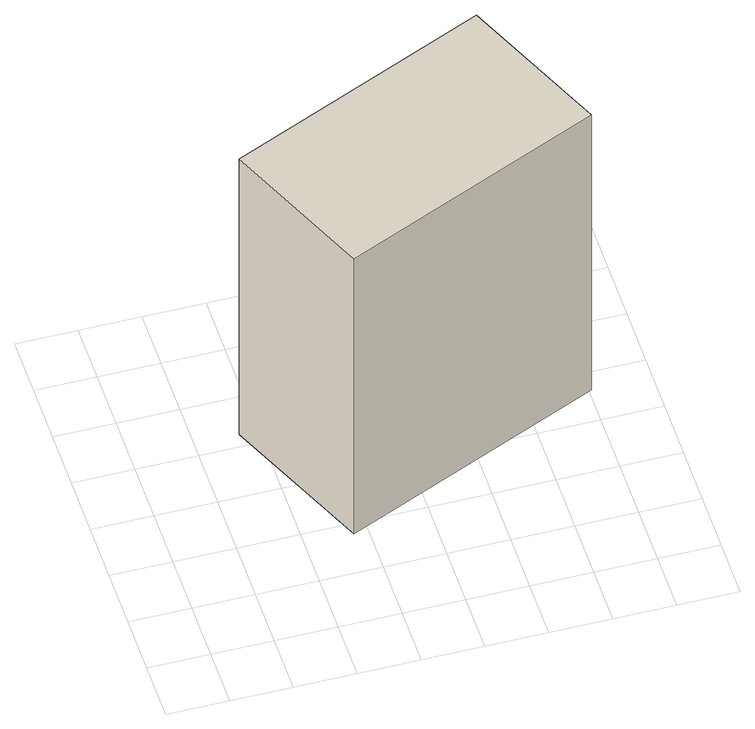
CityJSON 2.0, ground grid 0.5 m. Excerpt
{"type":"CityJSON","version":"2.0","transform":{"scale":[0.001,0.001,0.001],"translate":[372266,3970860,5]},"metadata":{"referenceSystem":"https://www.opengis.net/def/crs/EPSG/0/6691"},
"CityObjects":{
"building1":{"type":"Building","attributes":{"計測周辺長":7.34,"建物高さ":3,"更新年":"2016","usage":"422","measuredHeight":-9999,"storeysAboveGround":1,"BuildingDetailAttribute.totalFloorArea":3,"BuildingDetailAttribute.buildingFootprintArea":3,"BuildingDetailAttribute.buildingRoofEdgeArea":3.13,"BuildingDetailAttribute.buildingStructureOrgType":"2","BuildingDetailAttribute.fireproofStructureType":"1002","BuildingDetailAttribute.areaClassificationType":"23","BuildingDetailAttribute.districtsAndZonesType":"9999","BuildingDetailAttribute.orgUsage2":"18","BuildingDetailAttribute.specifiedBuildingCoverageRate":-9999,"BuildingDetailAttribute.specifiedFloorAreaRate":-9999,"BuildingDetailAttribute.surveyYear":2021,"BuildingIDAttribute.prefecture":"11","BuildingIDAttribute.city":"11106"},"geometry":[{"type":"Solid","lod":"1","boundaries":[[[[0,1,2,3]],[[2,4,5,3]],[[1,6,4,2]],[[0,7,6,1]],[[3,5,7,0]],[[4,6,7,5]]]]}]}
},
"vertices":[
[850,2127,300],[2981,3052,300],[3516,1816,300],[1385,891,300],[3516,1816,3300],[1385,891,3300],[2981,3052,3300],[850,2127,3300]
]}
